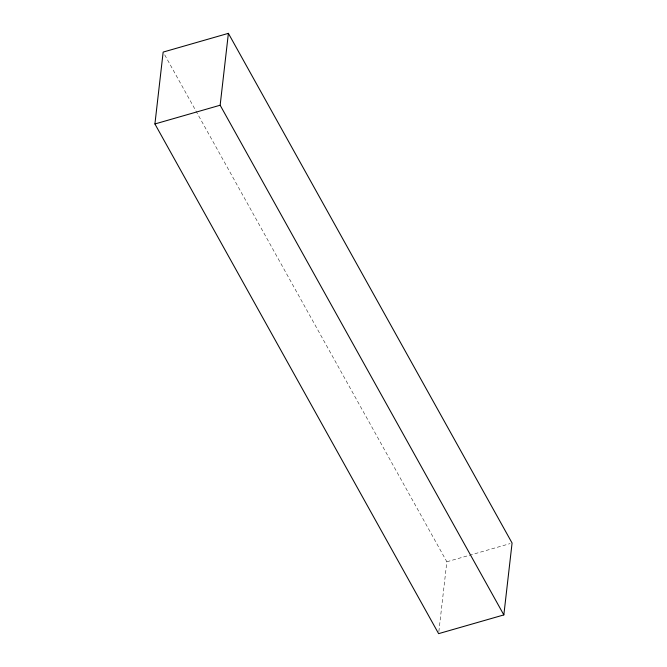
<?xml version="1.0" encoding="UTF-8"?>
<svg xmlns="http://www.w3.org/2000/svg" width="667" height="667" viewBox="0 0 667 667"><rect width="100%" height="100%" fill="white"/><g stroke="black" fill="none" stroke-linecap="round" stroke-linejoin="round"><path stroke-width="0.5" stroke-dasharray="3.33 2.5" d="M438.853 631.599L446.848 561.772L164.174 53.902M446.848 561.772L510.097 543.613"/><path stroke-width="1" d="M154.919 123.962L163.157 52.084L228.389 33.35L512.081 543.038L503.843 614.916L438.611 633.65L154.919 123.962L220.152 105.228L228.389 33.35M220.152 105.228L503.843 614.916"/></g></svg>
